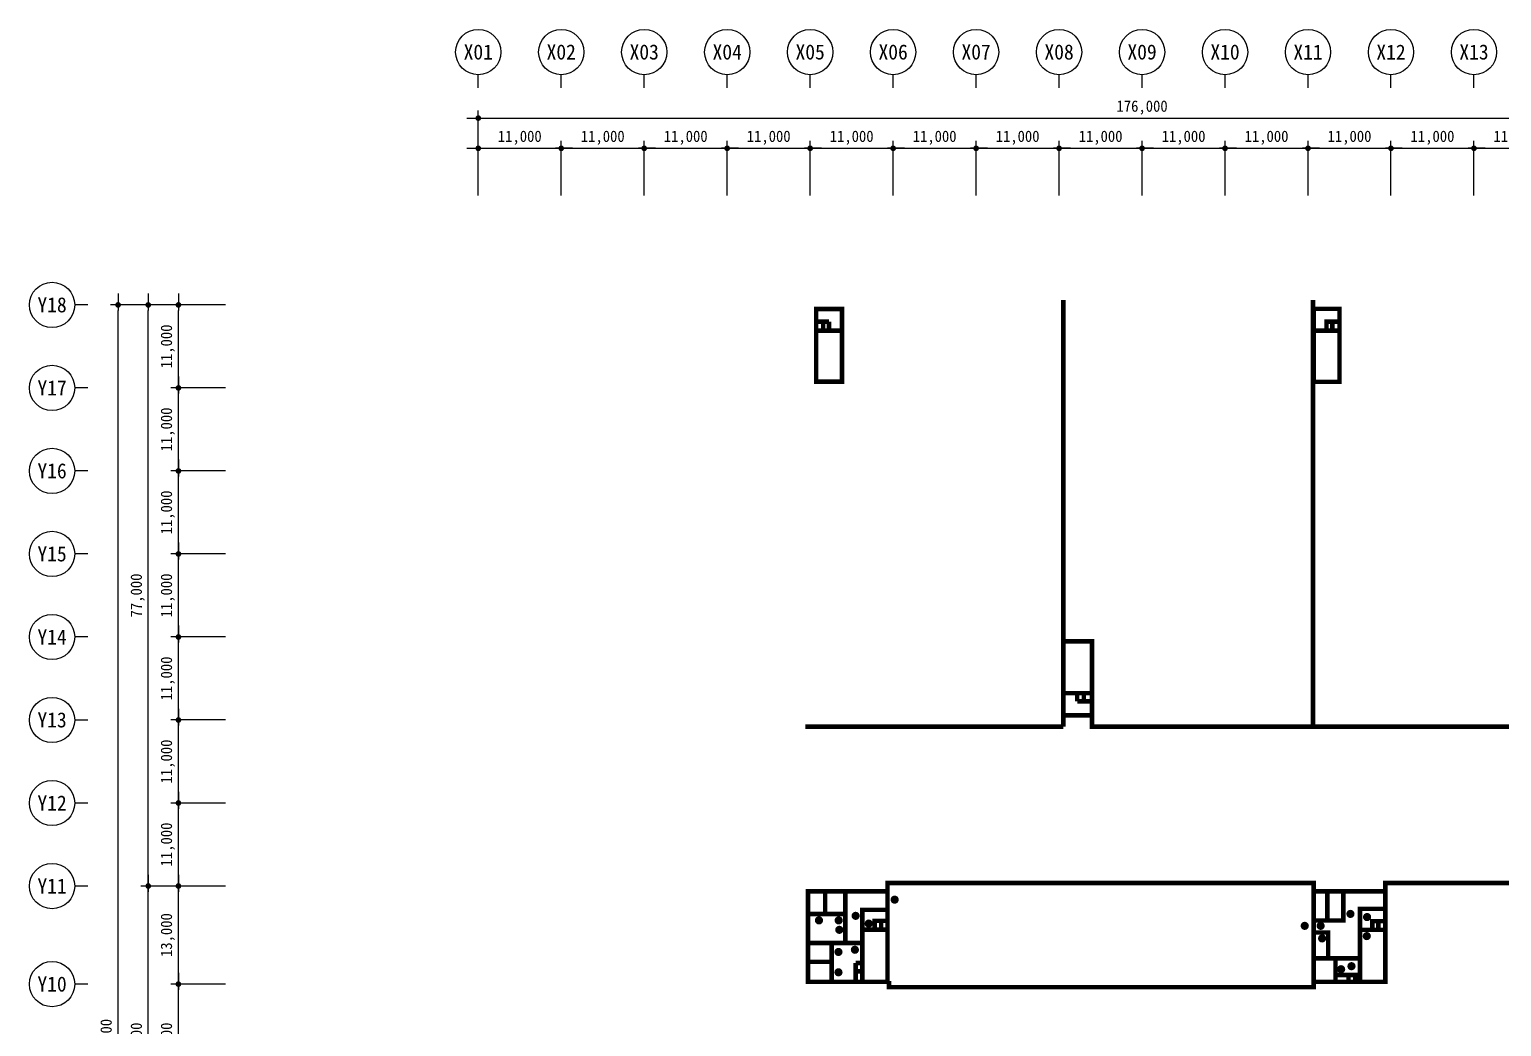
# Model space of a CAD drawing. Header units: millimetres. Extents: x 1075590 to 2680347, y 170599 to 729436.
# Drawn here: x 2335590 to 2530747, y 597317 to 729436 of the extents above; entities that cross this region are included whole.
import ezdxf
from ezdxf.enums import TextEntityAlignment as Align

# ---------------------------------------------------------------- set-up
doc = ezdxf.new("R2010")
doc.units = ezdxf.units.MM
doc.header["$LTSCALE"] = 5
doc.header["$MEASUREMENT"] = 0
doc.header["$PDSIZE"] = -10
for name, pattern in [('DASHDOTX2', [2, 1, -0.5, 0, -0.5]), ('HID', [2, 1.1, -0.9]), ('HIDDEN', [0.375, 0.25, -0.125]), ('PHANTOM2', [1.25, 0.625, -0.125, 0.125, -0.125, 0.125, -0.125])]:
    doc.linetypes.add(name, pattern=pattern)
doc.layers.get('0').update_dxf_attribs({"linetype": 'CONTINUOUS'})
doc.layers.get('Defpoints').update_dxf_attribs({"color": 153, "linetype": 'CONTINUOUS'})
for name, color, linetype, lineweight in [('A-AXIS-BUBL', 7, 'CONTINUOUS', 25), ('A-DIMS', 7, 'CONTINUOUS', 25), ('A-DWXM-SHUT', 4, 'HID', 25), ('A-MKXS-MAK2', 3, 'DASHDOTX2', 25), ('A-XXXX-FIRE', 4, 'HIDDEN', 25), ('A-XXXX-TXT2', 3, 'CONTINUOUS', 25)]:
    doc.layers.add(name, color=color, linetype=linetype, lineweight=lineweight)
doc.styles.add('HY울릉도L', font='')
doc.styles.add('맑은고딕', font='')
doc.styles.get('HY울릉도L').set_extended_font_data('HYwulM')
doc.styles.get('맑은고딕').set_extended_font_data('DotumChe')
doc.dimstyles.new('CDIM', dxfattribs={"dimtxt": 3, "dimasz": 1.5, "dimexe": 2, "dimexo": 1, "dimgap": 1, "dimtad": 1, "dimdec": 0, "dimrnd": 0.5, "dimzin": 0, "dimdsep": 32, "dimlunit": 6, "dimtxsty": 'HY울릉도L', "dimblk1": '_CIDOT', "dimblk2": '_CIDOT', "dimsah": 1, "dimcen": 5.5, "dimclrd": 2, "dimclre": 2, "dimclrt": 7, "dimadec": 0, "dimazin": 0, "dimtfac": 1, "dimtdec": 0, "dimtix": 1, "dimtmove": 2, "dimatfit": 1, "dimldrblk": '_CIDOT', "dimfxl": 1, "dimtolj": 1, "dimtzin": 0, "dimlwd": -1, "dimarcsym": 0})

# ---------------------------------------------------------------- blocks, each defined once
blk = doc.blocks.new('_CIDOT')
at = {"color": 0, "linetype": 'ByBlock'}
blk.add_line((2, 0), (-1, 0), dxfattribs=at)
at = {"color": 0, "linetype": 'ByBlock', "const_width": 0.5}
blk.add_lwpolyline([(-0.25, 0, 1), (0.25, 0, 1)], format="xyb", close=True, dxfattribs=at)
blk = doc.blocks.new('*D11')
at = {"layer": 'A-DIMS', "lineweight": -2, "transparency": 16777216}
for p, q in [((93193, 151121), (85943, 151121)), ((93193, 135121), (85943, 135121))]:
    blk.add_line(p, q, dxfattribs=at)
at = {"layer": 'A-DIMS', "transparency": 16777216}
blk.add_line((86943, 135871), (86943, 150371), dxfattribs=at)
at = {"layer": 'Defpoints', "color": 0, "transparency": 16777216}
for p in [(86943, 151121), (93693, 151121), (93693, 135121)]:
    blk.add_point(p, dxfattribs=at)
at = {"layer": 'A-DIMS', "transparency": 16777216, "xscale": 750, "yscale": 750, "zscale": 750}
for p, rotation in [((86943, 151121), 90), ((86943, 135121), 270)]:
    blk.add_blockref('_CIDOT', p, dxfattribs=dict(at, rotation=rotation))
at = {"layer": 'A-DIMS', "color": 3, "transparency": 16777216, "insert": (85538, 143121), "char_height": 1500, "attachment_point": 5, "rotation": 90, "style": '맑은고딕'}
blk.add_mtext('\\A1;16,000', dxfattribs=at)
blk = doc.blocks.new('*D12')
at = {"layer": 'A-DIMS', "lineweight": -2, "transparency": 16777216}
for p, q in [((93193, 164121), (85943, 164121)), ((93193, 151121), (85943, 151121))]:
    blk.add_line(p, q, dxfattribs=at)
at = {"layer": 'A-DIMS', "transparency": 16777216}
blk.add_line((86943, 151871), (86943, 163371), dxfattribs=at)
at = {"layer": 'Defpoints', "color": 0, "transparency": 16777216}
for p in [(86943, 164121), (93693, 164121), (93693, 151121)]:
    blk.add_point(p, dxfattribs=at)
at = {"layer": 'A-DIMS', "transparency": 16777216, "xscale": 750, "yscale": 750, "zscale": 750}
for p, rotation in [((86943, 164121), 90), ((86943, 151121), 270)]:
    blk.add_blockref('_CIDOT', p, dxfattribs=dict(at, rotation=rotation))
at = {"layer": 'A-DIMS', "color": 3, "transparency": 16777216, "insert": (85538, 157621), "char_height": 1500, "attachment_point": 5, "rotation": 90, "style": '맑은고딕'}
blk.add_mtext('\\A1;13,000', dxfattribs=at)
blk = doc.blocks.new('*D13')
at = {"layer": 'A-DIMS', "lineweight": -2, "transparency": 16777216}
for p, q in [((93193, 175121), (85943, 175121)), ((93193, 164121), (85943, 164121))]:
    blk.add_line(p, q, dxfattribs=at)
at = {"layer": 'A-DIMS', "transparency": 16777216}
blk.add_line((86943, 164871), (86943, 174371), dxfattribs=at)
at = {"layer": 'Defpoints', "color": 0, "transparency": 16777216}
for p in [(86943, 175121), (93693, 175121), (93693, 164121)]:
    blk.add_point(p, dxfattribs=at)
at = {"layer": 'A-DIMS', "transparency": 16777216, "xscale": 750, "yscale": 750, "zscale": 750}
for p, rotation in [((86943, 175121), 90), ((86943, 164121), 270)]:
    blk.add_blockref('_CIDOT', p, dxfattribs=dict(at, rotation=rotation))
at = {"layer": 'A-DIMS', "color": 3, "transparency": 16777216, "insert": (85538, 169621), "char_height": 1500, "attachment_point": 5, "rotation": 90, "style": '맑은고딕'}
blk.add_mtext('\\A1;11,000', dxfattribs=at)
blk = doc.blocks.new('*D14')
at = {"layer": 'A-DIMS', "lineweight": -2, "transparency": 16777216}
for p, q in [((93193, 186121), (85943, 186121)), ((93193, 175121), (85943, 175121))]:
    blk.add_line(p, q, dxfattribs=at)
at = {"layer": 'A-DIMS', "transparency": 16777216}
blk.add_line((86943, 175871), (86943, 185371), dxfattribs=at)
at = {"layer": 'Defpoints', "color": 0, "transparency": 16777216}
for p in [(86943, 186121), (93693, 186121), (93693, 175121)]:
    blk.add_point(p, dxfattribs=at)
at = {"layer": 'A-DIMS', "transparency": 16777216, "xscale": 750, "yscale": 750, "zscale": 750}
for p, rotation in [((86943, 186121), 90), ((86943, 175121), 270)]:
    blk.add_blockref('_CIDOT', p, dxfattribs=dict(at, rotation=rotation))
at = {"layer": 'A-DIMS', "color": 3, "transparency": 16777216, "insert": (85538, 180621), "char_height": 1500, "attachment_point": 5, "rotation": 90, "style": '맑은고딕'}
blk.add_mtext('\\A1;11,000', dxfattribs=at)
blk = doc.blocks.new('*D15')
at = {"layer": 'A-DIMS', "lineweight": -2, "transparency": 16777216}
for p, q in [((93193, 197121), (85943, 197121)), ((93193, 186121), (85943, 186121))]:
    blk.add_line(p, q, dxfattribs=at)
at = {"layer": 'A-DIMS', "transparency": 16777216}
blk.add_line((86943, 186871), (86943, 196371), dxfattribs=at)
at = {"layer": 'Defpoints', "color": 0, "transparency": 16777216}
for p in [(86943, 197121), (93693, 197121), (93693, 186121)]:
    blk.add_point(p, dxfattribs=at)
at = {"layer": 'A-DIMS', "transparency": 16777216, "xscale": 750, "yscale": 750, "zscale": 750}
for p, rotation in [((86943, 197121), 90), ((86943, 186121), 270)]:
    blk.add_blockref('_CIDOT', p, dxfattribs=dict(at, rotation=rotation))
at = {"layer": 'A-DIMS', "color": 3, "transparency": 16777216, "insert": (85538, 191621), "char_height": 1500, "attachment_point": 5, "rotation": 90, "style": '맑은고딕'}
blk.add_mtext('\\A1;11,000', dxfattribs=at)
blk = doc.blocks.new('*D16')
at = {"layer": 'A-DIMS', "lineweight": -2, "transparency": 16777216}
for p, q in [((93193, 208121), (85943, 208121)), ((93193, 197121), (85943, 197121))]:
    blk.add_line(p, q, dxfattribs=at)
at = {"layer": 'A-DIMS', "transparency": 16777216}
blk.add_line((86943, 197871), (86943, 207371), dxfattribs=at)
at = {"layer": 'Defpoints', "color": 0, "transparency": 16777216}
for p in [(86943, 208121), (93693, 208121), (93693, 197121)]:
    blk.add_point(p, dxfattribs=at)
at = {"layer": 'A-DIMS', "transparency": 16777216, "xscale": 750, "yscale": 750, "zscale": 750}
for p, rotation in [((86943, 208121), 90), ((86943, 197121), 270)]:
    blk.add_blockref('_CIDOT', p, dxfattribs=dict(at, rotation=rotation))
at = {"layer": 'A-DIMS', "color": 3, "transparency": 16777216, "insert": (85538, 202621), "char_height": 1500, "attachment_point": 5, "rotation": 90, "style": '맑은고딕'}
blk.add_mtext('\\A1;11,000', dxfattribs=at)
blk = doc.blocks.new('*D17')
at = {"layer": 'A-DIMS', "lineweight": -2, "transparency": 16777216}
for p, q in [((93193, 219121), (85943, 219121)), ((93193, 208121), (85943, 208121))]:
    blk.add_line(p, q, dxfattribs=at)
at = {"layer": 'A-DIMS', "transparency": 16777216}
blk.add_line((86943, 208871), (86943, 218371), dxfattribs=at)
at = {"layer": 'Defpoints', "color": 0, "transparency": 16777216}
for p in [(86943, 219121), (93693, 219121), (93693, 208121)]:
    blk.add_point(p, dxfattribs=at)
at = {"layer": 'A-DIMS', "transparency": 16777216, "xscale": 750, "yscale": 750, "zscale": 750}
for p, rotation in [((86943, 219121), 90), ((86943, 208121), 270)]:
    blk.add_blockref('_CIDOT', p, dxfattribs=dict(at, rotation=rotation))
at = {"layer": 'A-DIMS', "color": 3, "transparency": 16777216, "insert": (85538, 213621), "char_height": 1500, "attachment_point": 5, "rotation": 90, "style": '맑은고딕'}
blk.add_mtext('\\A1;11,000', dxfattribs=at)
blk = doc.blocks.new('*D18')
at = {"layer": 'A-DIMS', "lineweight": -2, "transparency": 16777216}
for p, q in [((93193, 230121), (85943, 230121)), ((93193, 219121), (85943, 219121))]:
    blk.add_line(p, q, dxfattribs=at)
at = {"layer": 'A-DIMS', "transparency": 16777216}
blk.add_line((86943, 219871), (86943, 229371), dxfattribs=at)
at = {"layer": 'Defpoints', "color": 0, "transparency": 16777216}
for p in [(86943, 230121), (93693, 230121), (93693, 219121)]:
    blk.add_point(p, dxfattribs=at)
at = {"layer": 'A-DIMS', "transparency": 16777216, "xscale": 750, "yscale": 750, "zscale": 750}
for p, rotation in [((86943, 230121), 90), ((86943, 219121), 270)]:
    blk.add_blockref('_CIDOT', p, dxfattribs=dict(at, rotation=rotation))
at = {"layer": 'A-DIMS', "color": 3, "transparency": 16777216, "insert": (85538, 224621), "char_height": 1500, "attachment_point": 5, "rotation": 90, "style": '맑은고딕'}
blk.add_mtext('\\A1;11,000', dxfattribs=at)
blk = doc.blocks.new('*D19')
at = {"layer": 'A-DIMS', "lineweight": -2, "transparency": 16777216}
for p, q in [((93193, 241121), (85943, 241121)), ((93193, 230121), (85943, 230121))]:
    blk.add_line(p, q, dxfattribs=at)
at = {"layer": 'A-DIMS', "transparency": 16777216}
blk.add_line((86943, 230871), (86943, 240371), dxfattribs=at)
at = {"layer": 'Defpoints', "color": 0, "transparency": 16777216}
for p in [(86943, 241121), (93693, 241121), (93693, 230121)]:
    blk.add_point(p, dxfattribs=at)
at = {"layer": 'A-DIMS', "transparency": 16777216, "xscale": 750, "yscale": 750, "zscale": 750}
for p, rotation in [((86943, 241121), 90), ((86943, 230121), 270)]:
    blk.add_blockref('_CIDOT', p, dxfattribs=dict(at, rotation=rotation))
at = {"layer": 'A-DIMS', "color": 3, "transparency": 16777216, "insert": (85538, 235621), "char_height": 1500, "attachment_point": 5, "rotation": 90, "style": '맑은고딕'}
blk.add_mtext('\\A1;11,000', dxfattribs=at)
blk = doc.blocks.new('*D21')
at = {"layer": 'A-DIMS', "lineweight": -2, "transparency": 16777216}
for p, q in [((93193, 241121), (77943, 241121)), ((93193, 45121), (77943, 45121))]:
    blk.add_line(p, q, dxfattribs=at)
at = {"layer": 'A-DIMS', "transparency": 16777216}
blk.add_line((78943, 45871), (78943, 240371), dxfattribs=at)
at = {"layer": 'Defpoints', "color": 0, "transparency": 16777216}
for p in [(78943, 241121), (93693, 241121), (93693, 45121)]:
    blk.add_point(p, dxfattribs=at)
at = {"layer": 'A-DIMS', "transparency": 16777216, "xscale": 750, "yscale": 750, "zscale": 750}
for p, rotation in [((78943, 241121), 90), ((78943, 45121), 270)]:
    blk.add_blockref('_CIDOT', p, dxfattribs=dict(at, rotation=rotation))
at = {"layer": 'A-DIMS', "color": 3, "transparency": 16777216, "insert": (77538, 143121), "char_height": 1500, "attachment_point": 5, "rotation": 90, "style": '맑은고딕'}
blk.add_mtext('\\A1;196,000', dxfattribs=at)
blk = doc.blocks.new('*D23')
at = {"layer": 'A-DIMS', "lineweight": -2, "transparency": 16777216}
for p, q in [((93193, 164121), (81943, 164121)), ((93193, 122121), (81943, 122121))]:
    blk.add_line(p, q, dxfattribs=at)
at = {"layer": 'A-DIMS', "transparency": 16777216}
blk.add_line((82943, 122871), (82943, 163371), dxfattribs=at)
at = {"layer": 'Defpoints', "color": 0, "transparency": 16777216}
for p in [(82943, 164121), (93693, 164121), (93693, 122121)]:
    blk.add_point(p, dxfattribs=at)
at = {"layer": 'A-DIMS', "transparency": 16777216, "xscale": 750, "yscale": 750, "zscale": 750}
for p, rotation in [((82943, 164121), 90), ((82943, 122121), 270)]:
    blk.add_blockref('_CIDOT', p, dxfattribs=dict(at, rotation=rotation))
at = {"layer": 'A-DIMS', "color": 3, "transparency": 16777216, "insert": (81542, 143121), "char_height": 1500, "attachment_point": 5, "rotation": 90, "style": '맑은고딕'}
blk.add_mtext('\\A1;42,000', dxfattribs=at)
blk = doc.blocks.new('*D24')
at = {"layer": 'A-DIMS', "lineweight": -2, "transparency": 16777216}
for p, q in [((93193, 241121), (81943, 241121)), ((93193, 164121), (81943, 164121))]:
    blk.add_line(p, q, dxfattribs=at)
at = {"layer": 'A-DIMS', "transparency": 16777216}
blk.add_line((82943, 164871), (82943, 240371), dxfattribs=at)
at = {"layer": 'Defpoints', "color": 0, "transparency": 16777216}
for p in [(82943, 241121), (93693, 241121), (93693, 164121)]:
    blk.add_point(p, dxfattribs=at)
at = {"layer": 'A-DIMS', "transparency": 16777216, "xscale": 750, "yscale": 750, "zscale": 750}
for p, rotation in [((82943, 241121), 90), ((82943, 164121), 270)]:
    blk.add_blockref('_CIDOT', p, dxfattribs=dict(at, rotation=rotation))
at = {"layer": 'A-DIMS', "color": 3, "transparency": 16777216, "insert": (81542, 202621), "char_height": 1500, "attachment_point": 5, "rotation": 90, "style": '맑은고딕'}
blk.add_mtext('\\A1;77,000', dxfattribs=at)
blk = doc.blocks.new('*D25')
at = {"layer": 'A-DIMS', "lineweight": -2, "transparency": 16777216}
for p, q in [((148693, 255621), (148693, 262871)), ((159693, 255621), (159693, 262871))]:
    blk.add_line(p, q, dxfattribs=at)
at = {"layer": 'A-DIMS', "transparency": 16777216}
blk.add_line((149443, 261871), (158943, 261871), dxfattribs=at)
at = {"layer": 'Defpoints', "color": 0, "transparency": 16777216}
for p in [(159693, 261871), (148693, 255121), (159693, 255121)]:
    blk.add_point(p, dxfattribs=at)
at = {"layer": 'A-DIMS', "transparency": 16777216, "xscale": 750, "yscale": 750, "zscale": 750, "rotation": 180}
blk.add_blockref('_CIDOT', (148693, 261871), dxfattribs=at)
at = {"layer": 'A-DIMS', "transparency": 16777216, "xscale": 750, "yscale": 750, "zscale": 750}
blk.add_blockref('_CIDOT', (159693, 261871), dxfattribs=at)
at = {"layer": 'A-DIMS', "color": 3, "transparency": 16777216, "insert": (154193, 263275), "char_height": 1500, "attachment_point": 5, "style": '맑은고딕'}
blk.add_mtext('\\A1;11,000', dxfattribs=at)
blk = doc.blocks.new('*D26')
at = {"layer": 'A-DIMS', "lineweight": -2, "transparency": 16777216}
for p, q in [((159693, 255621), (159693, 262871)), ((170693, 255621), (170693, 262871))]:
    blk.add_line(p, q, dxfattribs=at)
at = {"layer": 'A-DIMS', "transparency": 16777216}
blk.add_line((160443, 261871), (169943, 261871), dxfattribs=at)
at = {"layer": 'Defpoints', "color": 0, "transparency": 16777216}
for p in [(170693, 261871), (159693, 255121), (170693, 255121)]:
    blk.add_point(p, dxfattribs=at)
at = {"layer": 'A-DIMS', "transparency": 16777216, "xscale": 750, "yscale": 750, "zscale": 750, "rotation": 180}
blk.add_blockref('_CIDOT', (159693, 261871), dxfattribs=at)
at = {"layer": 'A-DIMS', "transparency": 16777216, "xscale": 750, "yscale": 750, "zscale": 750}
blk.add_blockref('_CIDOT', (170693, 261871), dxfattribs=at)
at = {"layer": 'A-DIMS', "color": 3, "transparency": 16777216, "insert": (165193, 263275), "char_height": 1500, "attachment_point": 5, "style": '맑은고딕'}
blk.add_mtext('\\A1;11,000', dxfattribs=at)
blk = doc.blocks.new('*D27')
at = {"layer": 'A-DIMS', "lineweight": -2, "transparency": 16777216}
for p, q in [((170693, 255621), (170693, 262871)), ((181693, 255621), (181693, 262871))]:
    blk.add_line(p, q, dxfattribs=at)
at = {"layer": 'A-DIMS', "transparency": 16777216}
blk.add_line((171443, 261871), (180943, 261871), dxfattribs=at)
at = {"layer": 'Defpoints', "color": 0, "transparency": 16777216}
for p in [(181693, 261871), (170693, 255121), (181693, 255121)]:
    blk.add_point(p, dxfattribs=at)
at = {"layer": 'A-DIMS', "transparency": 16777216, "xscale": 750, "yscale": 750, "zscale": 750, "rotation": 180}
blk.add_blockref('_CIDOT', (170693, 261871), dxfattribs=at)
at = {"layer": 'A-DIMS', "transparency": 16777216, "xscale": 750, "yscale": 750, "zscale": 750}
blk.add_blockref('_CIDOT', (181693, 261871), dxfattribs=at)
at = {"layer": 'A-DIMS', "color": 3, "transparency": 16777216, "insert": (176193, 263275), "char_height": 1500, "attachment_point": 5, "style": '맑은고딕'}
blk.add_mtext('\\A1;11,000', dxfattribs=at)
blk = doc.blocks.new('*D28')
at = {"layer": 'A-DIMS', "lineweight": -2, "transparency": 16777216}
for p, q in [((181693, 255621), (181693, 262871)), ((192693, 255621), (192693, 262871))]:
    blk.add_line(p, q, dxfattribs=at)
at = {"layer": 'A-DIMS', "transparency": 16777216}
blk.add_line((182443, 261871), (191943, 261871), dxfattribs=at)
at = {"layer": 'Defpoints', "color": 0, "transparency": 16777216}
for p in [(192693, 261871), (181693, 255121), (192693, 255121)]:
    blk.add_point(p, dxfattribs=at)
at = {"layer": 'A-DIMS', "transparency": 16777216, "xscale": 750, "yscale": 750, "zscale": 750, "rotation": 180}
blk.add_blockref('_CIDOT', (181693, 261871), dxfattribs=at)
at = {"layer": 'A-DIMS', "transparency": 16777216, "xscale": 750, "yscale": 750, "zscale": 750}
blk.add_blockref('_CIDOT', (192693, 261871), dxfattribs=at)
at = {"layer": 'A-DIMS', "color": 3, "transparency": 16777216, "insert": (187193, 263275), "char_height": 1500, "attachment_point": 5, "style": '맑은고딕'}
blk.add_mtext('\\A1;11,000', dxfattribs=at)
blk = doc.blocks.new('*D29')
at = {"layer": 'A-DIMS', "lineweight": -2, "transparency": 16777216}
for p, q in [((192693, 255621), (192693, 262871)), ((203693, 255621), (203693, 262871))]:
    blk.add_line(p, q, dxfattribs=at)
at = {"layer": 'A-DIMS', "transparency": 16777216}
blk.add_line((193443, 261871), (202943, 261871), dxfattribs=at)
at = {"layer": 'Defpoints', "color": 0, "transparency": 16777216}
for p in [(203693, 261871), (192693, 255121), (203693, 255121)]:
    blk.add_point(p, dxfattribs=at)
at = {"layer": 'A-DIMS', "transparency": 16777216, "xscale": 750, "yscale": 750, "zscale": 750, "rotation": 180}
blk.add_blockref('_CIDOT', (192693, 261871), dxfattribs=at)
at = {"layer": 'A-DIMS', "transparency": 16777216, "xscale": 750, "yscale": 750, "zscale": 750}
blk.add_blockref('_CIDOT', (203693, 261871), dxfattribs=at)
at = {"layer": 'A-DIMS', "color": 3, "transparency": 16777216, "insert": (198193, 263275), "char_height": 1500, "attachment_point": 5, "style": '맑은고딕'}
blk.add_mtext('\\A1;11,000', dxfattribs=at)
blk = doc.blocks.new('*D30')
at = {"layer": 'A-DIMS', "lineweight": -2, "transparency": 16777216}
for p, q in [((203693, 255621), (203693, 262871)), ((214693, 255621), (214693, 262871))]:
    blk.add_line(p, q, dxfattribs=at)
at = {"layer": 'A-DIMS', "transparency": 16777216}
blk.add_line((204443, 261871), (213943, 261871), dxfattribs=at)
at = {"layer": 'Defpoints', "color": 0, "transparency": 16777216}
for p in [(214693, 261871), (203693, 255121), (214693, 255121)]:
    blk.add_point(p, dxfattribs=at)
at = {"layer": 'A-DIMS', "transparency": 16777216, "xscale": 750, "yscale": 750, "zscale": 750, "rotation": 180}
blk.add_blockref('_CIDOT', (203693, 261871), dxfattribs=at)
at = {"layer": 'A-DIMS', "transparency": 16777216, "xscale": 750, "yscale": 750, "zscale": 750}
blk.add_blockref('_CIDOT', (214693, 261871), dxfattribs=at)
at = {"layer": 'A-DIMS', "color": 3, "transparency": 16777216, "insert": (209193, 263275), "char_height": 1500, "attachment_point": 5, "style": '맑은고딕'}
blk.add_mtext('\\A1;11,000', dxfattribs=at)
blk = doc.blocks.new('*D31')
at = {"layer": 'A-DIMS', "lineweight": -2, "transparency": 16777216}
for p, q in [((214693, 255621), (214693, 262871)), ((225693, 255621), (225693, 262871))]:
    blk.add_line(p, q, dxfattribs=at)
at = {"layer": 'A-DIMS', "transparency": 16777216}
blk.add_line((215443, 261871), (224943, 261871), dxfattribs=at)
at = {"layer": 'Defpoints', "color": 0, "transparency": 16777216}
for p in [(225693, 261871), (214693, 255121), (225693, 255121)]:
    blk.add_point(p, dxfattribs=at)
at = {"layer": 'A-DIMS', "transparency": 16777216, "xscale": 750, "yscale": 750, "zscale": 750, "rotation": 180}
blk.add_blockref('_CIDOT', (214693, 261871), dxfattribs=at)
at = {"layer": 'A-DIMS', "transparency": 16777216, "xscale": 750, "yscale": 750, "zscale": 750}
blk.add_blockref('_CIDOT', (225693, 261871), dxfattribs=at)
at = {"layer": 'A-DIMS', "color": 3, "transparency": 16777216, "insert": (220193, 263275), "char_height": 1500, "attachment_point": 5, "style": '맑은고딕'}
blk.add_mtext('\\A1;11,000', dxfattribs=at)
blk = doc.blocks.new('*D32')
at = {"layer": 'A-DIMS', "lineweight": -2, "transparency": 16777216}
for p, q in [((225693, 255621), (225693, 262871)), ((236693, 255621), (236693, 262871))]:
    blk.add_line(p, q, dxfattribs=at)
at = {"layer": 'A-DIMS', "transparency": 16777216}
blk.add_line((226443, 261871), (235943, 261871), dxfattribs=at)
at = {"layer": 'Defpoints', "color": 0, "transparency": 16777216}
for p in [(236693, 261871), (225693, 255121), (236693, 255121)]:
    blk.add_point(p, dxfattribs=at)
at = {"layer": 'A-DIMS', "transparency": 16777216, "xscale": 750, "yscale": 750, "zscale": 750, "rotation": 180}
blk.add_blockref('_CIDOT', (225693, 261871), dxfattribs=at)
at = {"layer": 'A-DIMS', "transparency": 16777216, "xscale": 750, "yscale": 750, "zscale": 750}
blk.add_blockref('_CIDOT', (236693, 261871), dxfattribs=at)
at = {"layer": 'A-DIMS', "color": 3, "transparency": 16777216, "insert": (231193, 263275), "char_height": 1500, "attachment_point": 5, "style": '맑은고딕'}
blk.add_mtext('\\A1;11,000', dxfattribs=at)
blk = doc.blocks.new('*D33')
at = {"layer": 'A-DIMS', "lineweight": -2, "transparency": 16777216}
for p, q in [((236693, 255621), (236693, 262871)), ((247693, 255621), (247693, 262871))]:
    blk.add_line(p, q, dxfattribs=at)
at = {"layer": 'A-DIMS', "transparency": 16777216}
blk.add_line((237443, 261871), (246943, 261871), dxfattribs=at)
at = {"layer": 'Defpoints', "color": 0, "transparency": 16777216}
for p in [(247693, 261871), (236693, 255121), (247693, 255121)]:
    blk.add_point(p, dxfattribs=at)
at = {"layer": 'A-DIMS', "transparency": 16777216, "xscale": 750, "yscale": 750, "zscale": 750, "rotation": 180}
blk.add_blockref('_CIDOT', (236693, 261871), dxfattribs=at)
at = {"layer": 'A-DIMS', "transparency": 16777216, "xscale": 750, "yscale": 750, "zscale": 750}
blk.add_blockref('_CIDOT', (247693, 261871), dxfattribs=at)
at = {"layer": 'A-DIMS', "color": 3, "transparency": 16777216, "insert": (242193, 263275), "char_height": 1500, "attachment_point": 5, "style": '맑은고딕'}
blk.add_mtext('\\A1;11,000', dxfattribs=at)
blk = doc.blocks.new('*D34')
at = {"layer": 'A-DIMS', "lineweight": -2, "transparency": 16777216}
for p, q in [((247693, 255621), (247693, 262871)), ((258693, 255621), (258693, 262871))]:
    blk.add_line(p, q, dxfattribs=at)
at = {"layer": 'A-DIMS', "transparency": 16777216}
blk.add_line((248443, 261871), (257943, 261871), dxfattribs=at)
at = {"layer": 'Defpoints', "color": 0, "transparency": 16777216}
for p in [(258693, 261871), (247693, 255121), (258693, 255121)]:
    blk.add_point(p, dxfattribs=at)
at = {"layer": 'A-DIMS', "transparency": 16777216, "xscale": 750, "yscale": 750, "zscale": 750, "rotation": 180}
blk.add_blockref('_CIDOT', (247693, 261871), dxfattribs=at)
at = {"layer": 'A-DIMS', "transparency": 16777216, "xscale": 750, "yscale": 750, "zscale": 750}
blk.add_blockref('_CIDOT', (258693, 261871), dxfattribs=at)
at = {"layer": 'A-DIMS', "color": 3, "transparency": 16777216, "insert": (253193, 263275), "char_height": 1500, "attachment_point": 5, "style": '맑은고딕'}
blk.add_mtext('\\A1;11,000', dxfattribs=at)
blk = doc.blocks.new('*D35')
at = {"layer": 'A-DIMS', "lineweight": -2, "transparency": 16777216}
for p, q in [((258693, 255621), (258693, 262871)), ((269693, 255621), (269693, 262871))]:
    blk.add_line(p, q, dxfattribs=at)
at = {"layer": 'A-DIMS', "transparency": 16777216}
blk.add_line((259443, 261871), (268943, 261871), dxfattribs=at)
at = {"layer": 'Defpoints', "color": 0, "transparency": 16777216}
for p in [(269693, 261871), (258693, 255121), (269693, 255121)]:
    blk.add_point(p, dxfattribs=at)
at = {"layer": 'A-DIMS', "transparency": 16777216, "xscale": 750, "yscale": 750, "zscale": 750, "rotation": 180}
blk.add_blockref('_CIDOT', (258693, 261871), dxfattribs=at)
at = {"layer": 'A-DIMS', "transparency": 16777216, "xscale": 750, "yscale": 750, "zscale": 750}
blk.add_blockref('_CIDOT', (269693, 261871), dxfattribs=at)
at = {"layer": 'A-DIMS', "color": 3, "transparency": 16777216, "insert": (264193, 263275), "char_height": 1500, "attachment_point": 5, "style": '맑은고딕'}
blk.add_mtext('\\A1;11,000', dxfattribs=at)
blk = doc.blocks.new('*D38')
at = {"layer": 'A-DIMS', "lineweight": -2, "transparency": 16777216}
for p, q in [((126693, 255621), (126693, 266871)), ((302693, 255621), (302693, 266871))]:
    blk.add_line(p, q, dxfattribs=at)
at = {"layer": 'A-DIMS', "transparency": 16777216}
blk.add_line((127443, 265871), (301943, 265871), dxfattribs=at)
at = {"layer": 'Defpoints', "color": 0, "transparency": 16777216}
for p in [(302693, 265871), (126693, 255121), (302693, 255121)]:
    blk.add_point(p, dxfattribs=at)
at = {"layer": 'A-DIMS', "transparency": 16777216, "xscale": 750, "yscale": 750, "zscale": 750, "rotation": 180}
blk.add_blockref('_CIDOT', (126693, 265871), dxfattribs=at)
at = {"layer": 'A-DIMS', "transparency": 16777216, "xscale": 750, "yscale": 750, "zscale": 750}
blk.add_blockref('_CIDOT', (302693, 265871), dxfattribs=at)
at = {"layer": 'A-DIMS', "color": 3, "transparency": 16777216, "insert": (214693, 267275), "char_height": 1500, "attachment_point": 5, "style": '맑은고딕'}
blk.add_mtext('\\A1;176,000', dxfattribs=at)
blk = doc.blocks.new('*D40')
at = {"layer": 'A-DIMS', "lineweight": -2, "transparency": 16777216}
for p, q in [((126693, 255621), (126693, 262871)), ((137693, 255621), (137693, 262871))]:
    blk.add_line(p, q, dxfattribs=at)
at = {"layer": 'A-DIMS', "transparency": 16777216}
blk.add_line((127443, 261871), (136943, 261871), dxfattribs=at)
at = {"layer": 'Defpoints', "color": 0, "transparency": 16777216}
for p in [(137693, 261871), (126693, 255121), (137693, 255121)]:
    blk.add_point(p, dxfattribs=at)
at = {"layer": 'A-DIMS', "transparency": 16777216, "xscale": 750, "yscale": 750, "zscale": 750, "rotation": 180}
blk.add_blockref('_CIDOT', (126693, 261871), dxfattribs=at)
at = {"layer": 'A-DIMS', "transparency": 16777216, "xscale": 750, "yscale": 750, "zscale": 750}
blk.add_blockref('_CIDOT', (137693, 261871), dxfattribs=at)
at = {"layer": 'A-DIMS', "color": 3, "transparency": 16777216, "insert": (132193, 263275), "char_height": 1500, "attachment_point": 5, "style": '맑은고딕'}
blk.add_mtext('\\A1;11,000', dxfattribs=at)
blk = doc.blocks.new('*D41')
at = {"layer": 'A-DIMS', "lineweight": -2, "transparency": 16777216}
for p, q in [((137693, 255621), (137693, 262871)), ((148693, 255621), (148693, 262871))]:
    blk.add_line(p, q, dxfattribs=at)
at = {"layer": 'A-DIMS', "transparency": 16777216}
blk.add_line((138443, 261871), (147943, 261871), dxfattribs=at)
at = {"layer": 'Defpoints', "color": 0, "transparency": 16777216}
for p in [(148693, 261871), (137693, 255121), (148693, 255121)]:
    blk.add_point(p, dxfattribs=at)
at = {"layer": 'A-DIMS', "transparency": 16777216, "xscale": 750, "yscale": 750, "zscale": 750, "rotation": 180}
blk.add_blockref('_CIDOT', (137693, 261871), dxfattribs=at)
at = {"layer": 'A-DIMS', "transparency": 16777216, "xscale": 750, "yscale": 750, "zscale": 750}
blk.add_blockref('_CIDOT', (148693, 261871), dxfattribs=at)
at = {"layer": 'A-DIMS', "color": 3, "transparency": 16777216, "insert": (143193, 263275), "char_height": 1500, "attachment_point": 5, "style": '맑은고딕'}
blk.add_mtext('\\A1;11,000', dxfattribs=at)
blk = doc.blocks.new('DIM(210222)')
for p, q in [((126693, 269870.6), (126693, 271620.6)), ((137693, 269870.6), (137693, 271620.6)), ((148693, 269870.6), (148693, 271620.6)), ((159693, 269870.6), (159693, 271620.6)), ((170693, 269870.6), (170693, 271620.6)), ((181693, 269870.6), (181693, 271620.6)), ((192693, 269870.6), (192693, 271620.6)), ((203693, 269870.6), (203693, 271620.6)), ((214693, 269870.6), (214693, 271620.6)), ((225693, 269870.6), (225693, 271620.6)), ((236693, 269870.6), (236693, 271620.6)), ((247693, 269870.6), (247693, 271620.6)), ((258693, 269870.6), (258693, 271620.6)), ((74943, 241120.6), (73193, 241120.6)), ((74943, 230120.6), (73193, 230120.6)), ((74943, 219120.6), (73193, 219120.6)), ((74943, 208120.6), (73193, 208120.6)), ((74943, 197120.6), (73193, 197120.6)), ((74943, 186120.6), (73193, 186120.6)), ((74943, 175120.6), (73193, 175120.6)), ((74943, 164120.6), (73193, 164120.6)), ((74943, 151120.6), (73193, 151120.6))]:
    blk.add_line(p, q)
at = {"layer": 'A-AXIS-BUBL', "ltscale": 0.2}
for centre in [(126693, 274620.6), (137693, 274620.6), (148693, 274620.6), (159693, 274620.6), (170693, 274620.6), (181693, 274620.6), (192693, 274620.6), (203693, 274620.6), (214693, 274620.6), (225693, 274620.6), (236693, 274620.6), (247693, 274620.6), (258693, 274620.6), (70193, 241120.6), (70193, 230120.6), (70193, 219120.6), (70193, 208120.6), (70193, 197120.6), (70193, 186120.6), (70193, 175120.6), (70193, 164120.6), (70193, 151120.6)]:
    blk.add_circle(centre, 3000, dxfattribs=at)
at = {"layer": 'A-XXXX-TXT2', "ltscale": 0.2, "style": '맑은고딕'}
for s, p in [('X01', (126693, 274620.6)), ('X02', (137693, 274620.6)), ('X03', (148693, 274620.6)), ('X04', (159693, 274620.6)), ('X05', (170693, 274620.6)), ('X06', (181693, 274620.6)), ('X07', (192693, 274620.6)), ('X08', (203693, 274620.6)), ('X09', (214693, 274620.6)), ('X10', (225693, 274620.6)), ('X11', (236693, 274620.6)), ('X12', (247693, 274620.6)), ('X13', (258693, 274620.6)), ('Y18', (70193, 241120.6)), ('Y17', (70193, 230120.6)), ('Y16', (70193, 219120.6)), ('Y15', (70193, 208120.6)), ('Y14', (70193, 197120.6)), ('Y13', (70193, 186120.6)), ('Y12', (70193, 175120.6)), ('Y11', (70193, 164120.6)), ('Y10', (70193, 151120.6))]:
    blk.add_text(s, height=2000, dxfattribs=at).set_placement(p, align=Align.MIDDLE)
at = {"layer": 'A-DIMS'}
for p1, p2, distance, picture, middle in [((126693, 255120.6), (302693, 255120.6), 10750, '*D38', (214693, 267275.5)), ((126693, 255120.6), (137693, 255120.6), 6750, '*D40', (132193, 263275.5)), ((137693, 255120.6), (148693, 255120.6), 6750, '*D41', (143193, 263275.5)), ((148693, 255120.6), (159693, 255120.6), 6750, '*D25', (154193, 263275.5)), ((159693, 255120.6), (170693, 255120.6), 6750, '*D26', (165193, 263275.5)), ((170693, 255120.6), (181693, 255120.6), 6750, '*D27', (176193, 263275.5)), ((181693, 255120.6), (192693, 255120.6), 6750, '*D28', (187193, 263275.5)), ((192693, 255120.6), (203693, 255120.6), 6750, '*D29', (198193, 263275.5)), ((203693, 255120.6), (214693, 255120.6), 6750, '*D30', (209193, 263275.5)), ((214693, 255120.6), (225693, 255120.6), 6750, '*D31', (220193, 263275.5)), ((225693, 255120.6), (236693, 255120.6), 6750, '*D32', (231193, 263275.5)), ((236693, 255120.6), (247693, 255120.6), 6750, '*D33', (242193, 263275.5)), ((247693, 255120.6), (258693, 255120.6), 6750, '*D34', (253193, 263275.5)), ((258693, 255120.6), (269693, 255120.6), 6750, '*D35', (264193, 263275.5)), ((93693, 45120.6), (93693, 241120.6), 14750, '*D21', (77538.1, 143120.6)), ((93693, 164120.6), (93693, 241120.6), 10750, '*D24', (81542.2, 202620.6)), ((93693, 230120.6), (93693, 241120.6), 6750, '*D19', (85538.1, 235620.6)), ((93693, 219120.6), (93693, 230120.6), 6750, '*D18', (85538.1, 224620.6)), ((93693, 208120.6), (93693, 219120.6), 6750, '*D17', (85538.1, 213620.6)), ((93693, 197120.6), (93693, 208120.6), 6750, '*D16', (85538.1, 202620.6)), ((93693, 186120.6), (93693, 197120.6), 6750, '*D15', (85538.1, 191620.6)), ((93693, 175120.6), (93693, 186120.6), 6750, '*D14', (85538.1, 180620.6)), ((93693, 164120.6), (93693, 175120.6), 6750, '*D13', (85538.1, 169620.6)), ((93693, 122120.6), (93693, 164120.6), 10750, '*D23', (81542.2, 143120.6)), ((93693, 151120.6), (93693, 164120.6), 6750, '*D12', (85538.1, 157620.6)), ((93693, 135120.6), (93693, 151120.6), 6750, '*D11', (85538.1, 143120.6))]:
    dim = blk.add_aligned_dim(p1=p1, p2=p2, distance=distance, dimstyle='CDIM', override={"dimscale": 500, "dimtxsty": '맑은고딕', "dimclrd": 256, "dimclre": 256, "dimclrt": 3}, dxfattribs=at)
    dim.commit()
    dim.dimension.update_dxf_attribs({"geometry": picture, "text_midpoint": middle})

msp = doc.modelspace()

# ---------------------------------------------------------------- hatches: boundary and pattern name
at = {"layer": 'A-MKXS-MAK2'}
for points in [[(2450837, 614128, -1), (2449747, 614128, -1)], [(2440802, 611386, -1), (2439711, 611386, -1)], [(2443417, 611386, -1), (2442327, 611386, -1)], [(2445662, 611986, -1), (2444572, 611986, -1)], [(2447399, 610959, -1), (2446309, 610959, -1)], [(2505199, 610660, -1), (2504108, 610660, -1)], [(2507308, 610660, -1), (2506218, 610660, -1)], [(2511257, 612239, -1), (2510167, 612239, -1)], [(2513460, 611826, -1), (2512370, 611826, -1)], [(2443501, 610132, -1), (2442410, 610132, -1)], [(2507503, 608997, -1), (2506412, 608997, -1)], [(2513425, 609301, -1), (2512334, 609301, -1)], [(2443385, 607201, 1), (2442295, 607201, 1)], [(2445565, 607494, 1), (2444475, 607494, 1)], [(2443385, 604504, 1), (2442295, 604504, 1)], [(2510022, 604913, -1), (2508931, 604913, -1)], [(2511396, 605312, -1), (2510305, 605312, -1)]]:
    msp.add_hatch(color=240, dxfattribs=at).paths.add_polyline_path(points)

# ---------------------------------------------------------------- linework, layer by layer
at = {"layer": 'A-DWXM-SHUT', "color": 6, "linetype": 'HID', "ltscale": 400, "const_width": 600}
msp.add_lwpolyline([(2497466, 602536), (2501466, 602536)], dxfattribs=at)
at = {"layer": 'A-XXXX-FIRE', "color": 5, "linetype": 'PHANTOM2', "ltscale": 600, "const_width": 600}
for points in [[(2472654, 637064), (2472654, 693586)], [(2505754, 637064), (2505754, 693586)], [(2439883, 690714), (2441590, 690714)], [(2440812, 689628), (2440812, 690714)], [(2441590, 689628), (2441590, 690714)], [(2509292, 690714), (2507536, 690714), (2507536, 689628)], [(2508314, 689628), (2508314, 690714)], [(2439883, 689528), (2443322, 689528)], [(2509292, 689528), (2505854, 689528)], [(2476454, 638544), (2476454, 648364), (2472654, 648364)], [(2476454, 641489), (2472654, 641489)], [(2474493, 641489), (2474493, 640403)], [(2476440, 640403), (2474493, 640403)], [(2475370, 641489), (2475370, 640403)], [(2512319, 637064), (2476454, 637064), (2476454, 638544), (2472654, 638544)], [(2537354, 638540), (2533754, 638540), (2533754, 637064), (2512319, 637064)], [(2472654, 637064), (2438440, 637064)], [(2438790, 615236), (2449340, 615236), (2449340, 603236), (2438790, 603236), (2438790, 615236)], [(2441087, 615236), (2441087, 612230)], [(2443749, 608393), (2443749, 615236)], [(2449340, 615236), (2449340, 616336), (2505840, 616336), (2505840, 615236)], [(2509765, 615236), (2509765, 611375), (2505840, 611375)], [(2507641, 611375), (2507641, 615236)], [(2560840, 616336), (2560840, 616336), (2515340, 616336), (2515340, 615236)], [(2449340, 612785), (2446015, 612785), (2446015, 603236)], [(2515340, 612910), (2511980, 612910), (2511980, 603236)], [(2438790, 612230), (2443749, 612230)], [(2449340, 611324), (2447652, 611324), (2447652, 610165)], [(2448499, 611324), (2448499, 610165)], [(2515340, 611277), (2513608, 611277), (2513608, 610274)], [(2514420, 611277), (2514420, 610274)], [(2449340, 610165), (2446015, 610165)], [(2505840, 609781), (2507765, 609781), (2507765, 606406)], [(2515340, 610131), (2511980, 610131)], [(2438790, 608393), (2446015, 608393)], [(2441934, 603236), (2441934, 608393)], [(2438790, 605900), (2441934, 605900)], [(2446015, 605729), (2445115, 605729)], [(2445115, 605729), (2445115, 603236)], [(2511890, 606361), (2505840, 606361)], [(2508729, 606236), (2508729, 603236)], [(2446015, 604642), (2445115, 604642)], [(2449540, 603336), (2449540, 602536), (2497466, 602536)], [(2501466, 602536), (2505840, 602536), (2505840, 603236)], [(2511890, 604147), (2508729, 604147)], [(2510453, 604147), (2510453, 603236)], [(2511374, 604147), (2511374, 603236)]]:
    msp.add_lwpolyline(points, dxfattribs=at)
for points in [[(2443322, 682767), (2439883, 682767), (2439883, 692392), (2443322, 692392)], [(2509254, 682743), (2505854, 682743), (2505854, 692414), (2509254, 692414)], [(2515340, 615236), (2505840, 615236), (2505840, 603236), (2515340, 603236)]]:
    msp.add_lwpolyline(points, close=True, dxfattribs=at)

# ---------------------------------------------------------------- block references
msp.add_blockref('DIM(210222)', (2268397, 451815))

doc.saveas('drawing.dxf')
